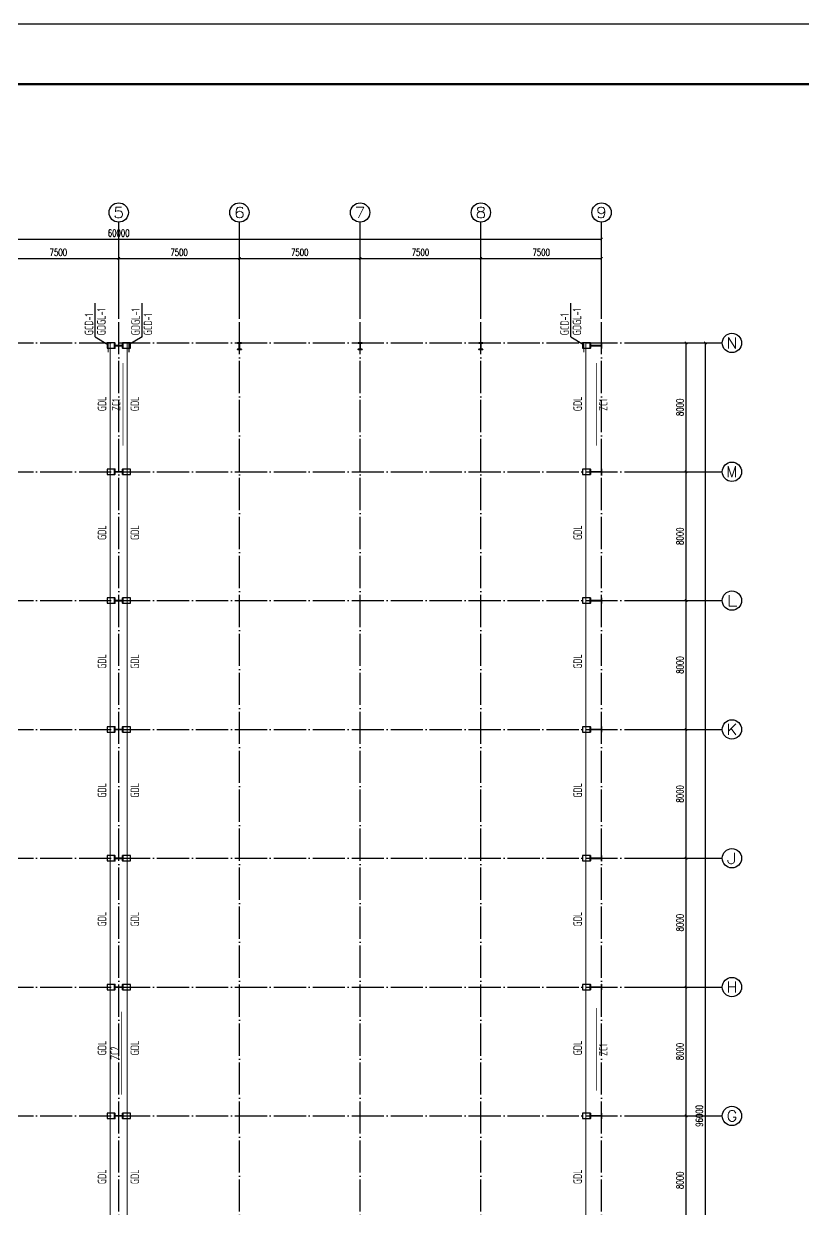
# Model space of a CAD drawing. Extents: x 14475413 to 15955882, y -732572 to -282951.
# Drawn here: x 15131626 to 15180062, y -540449 to -466825 of the extents above; entities that cross this region are included whole.
import ezdxf
from ezdxf.enums import TextEntityAlignment as Align

# ---------------------------------------------------------------- set-up
doc = ezdxf.new("R2010")
doc.units = 0
doc.header["$LTSCALE"] = 1000
doc.header["$MEASUREMENT"] = 0
doc.linetypes.add('DOTE', pattern=[2.42, 2, -0.2, 0.02, -0.2])
for name, color, linetype in [('220', 7, 'Continuous'), ('3T_WOOD', 21, 'Continuous'), ('AXIS', 3, 'Continuous'), ('AXIS_TEXT', 7, 'Continuous'), ('DIM_LEAD', 3, 'Continuous'), ('DOTE', 1, 'DOTE'), ('PUB_TEXT', 7, 'Continuous'), ('SURFACE', 6, 'Continuous'), ('TK', 4, 'Continuous'), ('次梁箍筋', 1, 'Continuous')]:
    doc.layers.add(name, color=color, linetype=linetype)
doc.layers.add('Pkpm_柱子', color=3, linetype='Continuous', lineweight=35)
doc.styles.add('_TCH_AXIS', font='COMPLEX', dxfattribs={"bigfont": 'GBCBIG'})
doc.styles.add('_TCH_DIM_T3', font='SIMPLEX', dxfattribs={"width": 0.705882, "bigfont": 'GBCBIG'})
doc.styles.add('COMPLEX', font='COMPLEX')
doc.styles.add('TSSD_Dimension', font='Tssdeng.shx', dxfattribs={"width": 0.7, "bigfont": 'hztxt.shx'})
doc.styles.add('TSSD_REIN', font='tssdeng.shx', dxfattribs={"width": 0.7, "bigfont": 'tssdchn.shx'})
doc.dimstyles.new('_TCH_ARCH&&150', dxfattribs={"dimtxt": 446.25, "dimasz": 150, "dimexe": 375, "dimexo": 450, "dimgap": 150, "dimtad": 1, "dimdec": 0, "dimzin": 0, "dimdsep": 46, "dimtxsty": '_TCH_DIM_T3', "dimblk": 'ARCHTICK', "dimcen": 0.09, "dimclrt": 7, "dimazin": 2, "dimtfac": 1, "dimtdec": 0, "dimtix": 1, "dimtmove": 2, "dimatfit": 3, "dimfxl": 0, "dimtolj": 1, "dimtzin": 0, "dimarcsym": 0})

# ---------------------------------------------------------------- blocks, each defined once
blk = doc.blocks.new('Q23Q3Q321Q321')
at = {"layer": 'Pkpm_柱子'}
for points in [[(15232831, -480432), (15232843, -480432), (15232843, -480592), (15233319, -480592), (15233319, -480432), (15233331, -480432), (15233331, -480762), (15233319, -480762), (15233319, -480602), (15232843, -480602), (15232843, -480762), (15232831, -480762)], [(15240706, -480432), (15240706, -480444), (15240586, -480444), (15240586, -480820), (15240706, -480820), (15240706, -480832), (15240456, -480832), (15240456, -480820), (15240576, -480820), (15240576, -480444), (15240456, -480444), (15240456, -480432)], [(15248206, -480432), (15248206, -480444), (15248086, -480444), (15248086, -480820), (15248206, -480820), (15248206, -480832), (15247956, -480832), (15247956, -480820), (15248076, -480820), (15248076, -480444), (15247956, -480444), (15247956, -480432)], [(15255706, -480432), (15255706, -480444), (15255586, -480444), (15255586, -480820), (15255706, -480820), (15255706, -480832), (15255456, -480832), (15255456, -480820), (15255576, -480820), (15255576, -480444), (15255456, -480444), (15255456, -480432)], [(15262381, -480432), (15262393, -480432), (15262393, -480592), (15263069, -480592), (15263069, -480432), (15263081, -480432), (15263081, -480762), (15263069, -480762), (15263069, -480602), (15262393, -480602), (15262393, -480762), (15262381, -480762)], [(15232831, -488267), (15232843, -488267), (15232843, -488427), (15233319, -488427), (15233319, -488267), (15233331, -488267), (15233331, -488597), (15233319, -488597), (15233319, -488437), (15232843, -488437), (15232843, -488597), (15232831, -488597)], [(15262381, -488267), (15262393, -488267), (15262393, -488427), (15263069, -488427), (15263069, -488267), (15263081, -488267), (15263081, -488597), (15263069, -488597), (15263069, -488437), (15262393, -488437), (15262393, -488597), (15262381, -488597)], [(15232831, -496267), (15232843, -496267), (15232843, -496427), (15233319, -496427), (15233319, -496267), (15233331, -496267), (15233331, -496597), (15233319, -496597), (15233319, -496437), (15232843, -496437), (15232843, -496597), (15232831, -496597)], [(15262381, -496267), (15262393, -496267), (15262393, -496427), (15263069, -496427), (15263069, -496267), (15263081, -496267), (15263081, -496597), (15263069, -496597), (15263069, -496437), (15262393, -496437), (15262393, -496597), (15262381, -496597)], [(15232831, -504267), (15232843, -504267), (15232843, -504427), (15233319, -504427), (15233319, -504267), (15233331, -504267), (15233331, -504597), (15233319, -504597), (15233319, -504437), (15232843, -504437), (15232843, -504597), (15232831, -504597)], [(15262381, -504267), (15262393, -504267), (15262393, -504427), (15263069, -504427), (15263069, -504267), (15263081, -504267), (15263081, -504597), (15263069, -504597), (15263069, -504437), (15262393, -504437), (15262393, -504597), (15262381, -504597)], [(15232831, -512267), (15232843, -512267), (15232843, -512427), (15233319, -512427), (15233319, -512267), (15233331, -512267), (15233331, -512597), (15233319, -512597), (15233319, -512437), (15232843, -512437), (15232843, -512597), (15232831, -512597)], [(15262381, -512267), (15262393, -512267), (15262393, -512427), (15263069, -512427), (15263069, -512267), (15263081, -512267), (15263081, -512597), (15263069, -512597), (15263069, -512437), (15262393, -512437), (15262393, -512597), (15262381, -512597)], [(15232831, -520267), (15232843, -520267), (15232843, -520427), (15233319, -520427), (15233319, -520267), (15233331, -520267), (15233331, -520597), (15233319, -520597), (15233319, -520437), (15232843, -520437), (15232843, -520597), (15232831, -520597)], [(15262381, -520267), (15262393, -520267), (15262393, -520427), (15263069, -520427), (15263069, -520267), (15263081, -520267), (15263081, -520597), (15263069, -520597), (15263069, -520437), (15262393, -520437), (15262393, -520597), (15262381, -520597)], [(15232831, -528267), (15232843, -528267), (15232843, -528427), (15233319, -528427), (15233319, -528267), (15233331, -528267), (15233331, -528597), (15233319, -528597), (15233319, -528437), (15232843, -528437), (15232843, -528597), (15232831, -528597)], [(15262381, -528267), (15262393, -528267), (15262393, -528427), (15263069, -528427), (15263069, -528267), (15263081, -528267), (15263081, -528597), (15263069, -528597), (15263069, -528437), (15262393, -528437), (15262393, -528597), (15262381, -528597)]]:
    blk.add_hatch(color=256, dxfattribs=at).paths.add_polyline_path(points)
for points in [[(15232831, -480432), (15232843, -480432), (15232843, -480592), (15233319, -480592), (15233319, -480432), (15233331, -480432), (15233331, -480762), (15233319, -480762), (15233319, -480602), (15232843, -480602), (15232843, -480762), (15232831, -480762)], [(15240706, -480432), (15240706, -480444), (15240586, -480444), (15240586, -480820), (15240706, -480820), (15240706, -480832), (15240456, -480832), (15240456, -480820), (15240576, -480820), (15240576, -480444), (15240456, -480444), (15240456, -480432)], [(15248206, -480432), (15248206, -480444), (15248086, -480444), (15248086, -480820), (15248206, -480820), (15248206, -480832), (15247956, -480832), (15247956, -480820), (15248076, -480820), (15248076, -480444), (15247956, -480444), (15247956, -480432)], [(15255706, -480432), (15255706, -480444), (15255586, -480444), (15255586, -480820), (15255706, -480820), (15255706, -480832), (15255456, -480832), (15255456, -480820), (15255576, -480820), (15255576, -480444), (15255456, -480444), (15255456, -480432)], [(15262381, -480432), (15262393, -480432), (15262393, -480592), (15263069, -480592), (15263069, -480432), (15263081, -480432), (15263081, -480762), (15263069, -480762), (15263069, -480602), (15262393, -480602), (15262393, -480762), (15262381, -480762)], [(15232831, -488267), (15232843, -488267), (15232843, -488427), (15233319, -488427), (15233319, -488267), (15233331, -488267), (15233331, -488597), (15233319, -488597), (15233319, -488437), (15232843, -488437), (15232843, -488597), (15232831, -488597)], [(15262381, -488267), (15262393, -488267), (15262393, -488427), (15263069, -488427), (15263069, -488267), (15263081, -488267), (15263081, -488597), (15263069, -488597), (15263069, -488437), (15262393, -488437), (15262393, -488597), (15262381, -488597)], [(15232831, -496267), (15232843, -496267), (15232843, -496427), (15233319, -496427), (15233319, -496267), (15233331, -496267), (15233331, -496597), (15233319, -496597), (15233319, -496437), (15232843, -496437), (15232843, -496597), (15232831, -496597)], [(15262381, -496267), (15262393, -496267), (15262393, -496427), (15263069, -496427), (15263069, -496267), (15263081, -496267), (15263081, -496597), (15263069, -496597), (15263069, -496437), (15262393, -496437), (15262393, -496597), (15262381, -496597)], [(15232831, -504267), (15232843, -504267), (15232843, -504427), (15233319, -504427), (15233319, -504267), (15233331, -504267), (15233331, -504597), (15233319, -504597), (15233319, -504437), (15232843, -504437), (15232843, -504597), (15232831, -504597)], [(15262381, -504267), (15262393, -504267), (15262393, -504427), (15263069, -504427), (15263069, -504267), (15263081, -504267), (15263081, -504597), (15263069, -504597), (15263069, -504437), (15262393, -504437), (15262393, -504597), (15262381, -504597)], [(15232831, -512267), (15232843, -512267), (15232843, -512427), (15233319, -512427), (15233319, -512267), (15233331, -512267), (15233331, -512597), (15233319, -512597), (15233319, -512437), (15232843, -512437), (15232843, -512597), (15232831, -512597)], [(15262381, -512267), (15262393, -512267), (15262393, -512427), (15263069, -512427), (15263069, -512267), (15263081, -512267), (15263081, -512597), (15263069, -512597), (15263069, -512437), (15262393, -512437), (15262393, -512597), (15262381, -512597)], [(15232831, -520267), (15232843, -520267), (15232843, -520427), (15233319, -520427), (15233319, -520267), (15233331, -520267), (15233331, -520597), (15233319, -520597), (15233319, -520437), (15232843, -520437), (15232843, -520597), (15232831, -520597)], [(15262381, -520267), (15262393, -520267), (15262393, -520427), (15263069, -520427), (15263069, -520267), (15263081, -520267), (15263081, -520597), (15263069, -520597), (15263069, -520437), (15262393, -520437), (15262393, -520597), (15262381, -520597)], [(15232831, -528267), (15232843, -528267), (15232843, -528427), (15233319, -528427), (15233319, -528267), (15233331, -528267), (15233331, -528597), (15233319, -528597), (15233319, -528437), (15232843, -528437), (15232843, -528597), (15232831, -528597)], [(15262381, -528267), (15262393, -528267), (15262393, -528427), (15263069, -528427), (15263069, -528267), (15263081, -528267), (15263081, -528597), (15263069, -528597), (15263069, -528437), (15262393, -528437), (15262393, -528597), (15262381, -528597)]]:
    blk.add_lwpolyline(points, close=True, dxfattribs=at)
blk = doc.blocks.new('GeYuanFrame_87403653', base_point=(20.09, 4.53))
at = {"layer": 'TK'}
blk.add_lwpolyline([(20.09, 4.53), (20.09, 598.53), (1071.09, 598.53), (1071.09, 4.53)], close=True, dxfattribs=at)
at = {"layer": 'TK', "const_width": 1}
blk.add_lwpolyline([(45.09, 588.53), (1061.09, 588.53), (1061.09, 14.53), (45.09, 14.53)], close=True, dxfattribs=at)
blk = doc.blocks.new('_AXISO')
blk.add_circle((0, 0), 0.5)
at = {"layer": 'AXIS_TEXT', "style": 'COMPLEX', "width": 1.041667}
blk.add_attdef('A', text='', height=0.56, dxfattribs=at).set_placement((-0.25, -0.28), (0.25, -0.28), align=Align.FIT)
blk = doc.blocks.new('_ArchTick')
at = {"color": 0, "linetype": 'ByBlock', "const_width": 0.4}
blk.add_lwpolyline([(-0.5, -0.5), (0.5, 0.5)], dxfattribs=at)
blk = doc.blocks.new('*D935')
at = {"layer": 'AXIS', "color": 0, "lineweight": -2}
for p, q in [((15169477, -486650), (15174352, -486650)), ((15173977, -582650), (15173977, -486650)), ((15169477, -582650), (15174352, -582650))]:
    blk.add_line(p, q, dxfattribs=at)
at = {"layer": 'Defpoints', "color": 0}
for p in [(15169027, -486650), (15173977, -486650), (15169027, -582650)]:
    blk.add_point(p, dxfattribs=at)
at = {"layer": 'AXIS', "color": 0, "lineweight": -2, "xscale": 150, "yscale": 150, "zscale": 150}
for p, rotation in [((15173977, -486650), 90), ((15173977, -582650), 270)]:
    blk.add_blockref('_ArchTick', p, dxfattribs=dict(at, rotation=rotation))
at = {"layer": 'AXIS', "color": 7, "insert": (15173604, -534650), "char_height": 446.2, "attachment_point": 5, "rotation": 90, "style": '_TCH_DIM_T3'}
blk.add_mtext('\\A1;96000', dxfattribs=at)
blk = doc.blocks.new('*D941')
at = {"layer": 'AXIS', "color": 0, "lineweight": -2}
for p, q in [((15169477, -534650), (15173152, -534650)), ((15172777, -542650), (15172777, -534650)), ((15169477, -542650), (15173152, -542650))]:
    blk.add_line(p, q, dxfattribs=at)
at = {"layer": 'Defpoints', "color": 0}
for p in [(15169027, -534650), (15172777, -534650), (15169027, -542650)]:
    blk.add_point(p, dxfattribs=at)
at = {"layer": 'AXIS', "color": 0, "lineweight": -2, "xscale": 150, "yscale": 150, "zscale": 150}
for p, rotation in [((15172777, -534650), 90), ((15172777, -542650), 270)]:
    blk.add_blockref('_ArchTick', p, dxfattribs=dict(at, rotation=rotation))
at = {"layer": 'AXIS', "color": 7, "insert": (15172404, -538650), "char_height": 446.2, "attachment_point": 5, "rotation": 90, "style": '_TCH_DIM_T3'}
blk.add_mtext('\\A1;8000', dxfattribs=at)
blk = doc.blocks.new('*D942')
at = {"layer": 'AXIS', "color": 0, "lineweight": -2}
for p, q in [((15169477, -526650), (15173152, -526650)), ((15172777, -534650), (15172777, -526650)), ((15169477, -534650), (15173152, -534650))]:
    blk.add_line(p, q, dxfattribs=at)
at = {"layer": 'Defpoints', "color": 0}
for p in [(15169027, -526650), (15172777, -526650), (15169027, -534650)]:
    blk.add_point(p, dxfattribs=at)
at = {"layer": 'AXIS', "color": 0, "lineweight": -2, "xscale": 150, "yscale": 150, "zscale": 150}
for p, rotation in [((15172777, -526650), 90), ((15172777, -534650), 270)]:
    blk.add_blockref('_ArchTick', p, dxfattribs=dict(at, rotation=rotation))
at = {"layer": 'AXIS', "color": 7, "insert": (15172404, -530650), "char_height": 446.2, "attachment_point": 5, "rotation": 90, "style": '_TCH_DIM_T3'}
blk.add_mtext('\\A1;8000', dxfattribs=at)
blk = doc.blocks.new('*D943')
at = {"layer": 'AXIS', "color": 0, "lineweight": -2}
for p, q in [((15169477, -518650), (15173152, -518650)), ((15172777, -526650), (15172777, -518650)), ((15169477, -526650), (15173152, -526650))]:
    blk.add_line(p, q, dxfattribs=at)
at = {"layer": 'Defpoints', "color": 0}
for p in [(15169027, -518650), (15172777, -518650), (15169027, -526650)]:
    blk.add_point(p, dxfattribs=at)
at = {"layer": 'AXIS', "color": 0, "lineweight": -2, "xscale": 150, "yscale": 150, "zscale": 150}
for p, rotation in [((15172777, -518650), 90), ((15172777, -526650), 270)]:
    blk.add_blockref('_ArchTick', p, dxfattribs=dict(at, rotation=rotation))
at = {"layer": 'AXIS', "color": 7, "insert": (15172404, -522650), "char_height": 446.2, "attachment_point": 5, "rotation": 90, "style": '_TCH_DIM_T3'}
blk.add_mtext('\\A1;8000', dxfattribs=at)
blk = doc.blocks.new('*D944')
at = {"layer": 'AXIS', "color": 0, "lineweight": -2}
for p, q in [((15169477, -510650), (15173152, -510650)), ((15172777, -518650), (15172777, -510650)), ((15169477, -518650), (15173152, -518650))]:
    blk.add_line(p, q, dxfattribs=at)
at = {"layer": 'Defpoints', "color": 0}
for p in [(15169027, -510650), (15172777, -510650), (15169027, -518650)]:
    blk.add_point(p, dxfattribs=at)
at = {"layer": 'AXIS', "color": 0, "lineweight": -2, "xscale": 150, "yscale": 150, "zscale": 150}
for p, rotation in [((15172777, -510650), 90), ((15172777, -518650), 270)]:
    blk.add_blockref('_ArchTick', p, dxfattribs=dict(at, rotation=rotation))
at = {"layer": 'AXIS', "color": 7, "insert": (15172404, -514650), "char_height": 446.2, "attachment_point": 5, "rotation": 90, "style": '_TCH_DIM_T3'}
blk.add_mtext('\\A1;8000', dxfattribs=at)
blk = doc.blocks.new('*D945')
at = {"layer": 'AXIS', "color": 0, "lineweight": -2}
for p, q in [((15169477, -502650), (15173152, -502650)), ((15172777, -510650), (15172777, -502650)), ((15169477, -510650), (15173152, -510650))]:
    blk.add_line(p, q, dxfattribs=at)
at = {"layer": 'Defpoints', "color": 0}
for p in [(15169027, -502650), (15172777, -502650), (15169027, -510650)]:
    blk.add_point(p, dxfattribs=at)
at = {"layer": 'AXIS', "color": 0, "lineweight": -2, "xscale": 150, "yscale": 150, "zscale": 150}
for p, rotation in [((15172777, -502650), 90), ((15172777, -510650), 270)]:
    blk.add_blockref('_ArchTick', p, dxfattribs=dict(at, rotation=rotation))
at = {"layer": 'AXIS', "color": 7, "insert": (15172404, -506650), "char_height": 446.2, "attachment_point": 5, "rotation": 90, "style": '_TCH_DIM_T3'}
blk.add_mtext('\\A1;8000', dxfattribs=at)
blk = doc.blocks.new('*D946')
at = {"layer": 'AXIS', "color": 0, "lineweight": -2}
for p, q in [((15169477, -494650), (15173152, -494650)), ((15172777, -502650), (15172777, -494650)), ((15169477, -502650), (15173152, -502650))]:
    blk.add_line(p, q, dxfattribs=at)
at = {"layer": 'Defpoints', "color": 0}
for p in [(15169027, -494650), (15172777, -494650), (15169027, -502650)]:
    blk.add_point(p, dxfattribs=at)
at = {"layer": 'AXIS', "color": 0, "lineweight": -2, "xscale": 150, "yscale": 150, "zscale": 150}
for p, rotation in [((15172777, -494650), 90), ((15172777, -502650), 270)]:
    blk.add_blockref('_ArchTick', p, dxfattribs=dict(at, rotation=rotation))
at = {"layer": 'AXIS', "color": 7, "insert": (15172404, -498650), "char_height": 446.2, "attachment_point": 5, "rotation": 90, "style": '_TCH_DIM_T3'}
blk.add_mtext('\\A1;8000', dxfattribs=at)
blk = doc.blocks.new('*D947')
at = {"layer": 'AXIS', "color": 0, "lineweight": -2}
for p, q in [((15169477, -486650), (15173152, -486650)), ((15172777, -494650), (15172777, -486650)), ((15169477, -494650), (15173152, -494650))]:
    blk.add_line(p, q, dxfattribs=at)
at = {"layer": 'Defpoints', "color": 0}
for p in [(15169027, -486650), (15172777, -486650), (15169027, -494650)]:
    blk.add_point(p, dxfattribs=at)
at = {"layer": 'AXIS', "color": 0, "lineweight": -2, "xscale": 150, "yscale": 150, "zscale": 150}
for p, rotation in [((15172777, -486650), 90), ((15172777, -494650), 270)]:
    blk.add_blockref('_ArchTick', p, dxfattribs=dict(at, rotation=rotation))
at = {"layer": 'AXIS', "color": 7, "insert": (15172404, -490650), "char_height": 446.2, "attachment_point": 5, "rotation": 90, "style": '_TCH_DIM_T3'}
blk.add_mtext('\\A1;8000', dxfattribs=at)
blk = doc.blocks.new('*D957')
at = {"layer": 'AXIS', "color": 0, "lineweight": -2}
for p, q in [((15107527, -484700), (15107527, -479825)), ((15167527, -484700), (15167527, -479825)), ((15107527, -480200), (15167527, -480200))]:
    blk.add_line(p, q, dxfattribs=at)
at = {"layer": 'Defpoints', "color": 0}
for p in [(15167527, -480200), (15107527, -485150), (15167527, -485150)]:
    blk.add_point(p, dxfattribs=at)
at = {"layer": 'AXIS', "color": 0, "lineweight": -2, "xscale": 150, "yscale": 150, "zscale": 150, "rotation": 180}
blk.add_blockref('_ArchTick', (15107527, -480200), dxfattribs=at)
at = {"layer": 'AXIS', "color": 0, "lineweight": -2, "xscale": 150, "yscale": 150, "zscale": 150}
blk.add_blockref('_ArchTick', (15167527, -480200), dxfattribs=at)
at = {"layer": 'AXIS', "color": 7, "insert": (15137527, -479827), "char_height": 446.2, "attachment_point": 5, "style": '_TCH_DIM_T3'}
blk.add_mtext('\\A1;60000', dxfattribs=at)
blk = doc.blocks.new('*D961')
at = {"layer": 'AXIS', "color": 0, "lineweight": -2}
for p, q in [((15130027, -484700), (15130027, -481025)), ((15130027, -481400), (15137527, -481400)), ((15137527, -484700), (15137527, -481025))]:
    blk.add_line(p, q, dxfattribs=at)
at = {"layer": 'Defpoints', "color": 0}
for p in [(15137527, -481400), (15130027, -485150), (15137527, -485150)]:
    blk.add_point(p, dxfattribs=at)
at = {"layer": 'AXIS', "color": 0, "lineweight": -2, "xscale": 150, "yscale": 150, "zscale": 150, "rotation": 180}
blk.add_blockref('_ArchTick', (15130027, -481400), dxfattribs=at)
at = {"layer": 'AXIS', "color": 0, "lineweight": -2, "xscale": 150, "yscale": 150, "zscale": 150}
blk.add_blockref('_ArchTick', (15137527, -481400), dxfattribs=at)
at = {"layer": 'AXIS', "color": 7, "insert": (15133777, -481027), "char_height": 446.2, "attachment_point": 5, "style": '_TCH_DIM_T3'}
blk.add_mtext('\\A1;7500', dxfattribs=at)
blk = doc.blocks.new('*D962')
at = {"layer": 'AXIS', "color": 0, "lineweight": -2}
for p, q in [((15137527, -484700), (15137527, -481025)), ((15137527, -481400), (15145027, -481400)), ((15145027, -484700), (15145027, -481025))]:
    blk.add_line(p, q, dxfattribs=at)
at = {"layer": 'Defpoints', "color": 0}
for p in [(15145027, -481400), (15137527, -485150), (15145027, -485150)]:
    blk.add_point(p, dxfattribs=at)
at = {"layer": 'AXIS', "color": 0, "lineweight": -2, "xscale": 150, "yscale": 150, "zscale": 150, "rotation": 180}
blk.add_blockref('_ArchTick', (15137527, -481400), dxfattribs=at)
at = {"layer": 'AXIS', "color": 0, "lineweight": -2, "xscale": 150, "yscale": 150, "zscale": 150}
blk.add_blockref('_ArchTick', (15145027, -481400), dxfattribs=at)
at = {"layer": 'AXIS', "color": 7, "insert": (15141277, -481027), "char_height": 446.2, "attachment_point": 5, "style": '_TCH_DIM_T3'}
blk.add_mtext('\\A1;7500', dxfattribs=at)
blk = doc.blocks.new('*D963')
at = {"layer": 'AXIS', "color": 0, "lineweight": -2}
for p, q in [((15145027, -484700), (15145027, -481025)), ((15145027, -481400), (15152527, -481400)), ((15152527, -484700), (15152527, -481025))]:
    blk.add_line(p, q, dxfattribs=at)
at = {"layer": 'Defpoints', "color": 0}
for p in [(15152527, -481400), (15145027, -485150), (15152527, -485150)]:
    blk.add_point(p, dxfattribs=at)
at = {"layer": 'AXIS', "color": 0, "lineweight": -2, "xscale": 150, "yscale": 150, "zscale": 150, "rotation": 180}
blk.add_blockref('_ArchTick', (15145027, -481400), dxfattribs=at)
at = {"layer": 'AXIS', "color": 0, "lineweight": -2, "xscale": 150, "yscale": 150, "zscale": 150}
blk.add_blockref('_ArchTick', (15152527, -481400), dxfattribs=at)
at = {"layer": 'AXIS', "color": 7, "insert": (15148777, -481027), "char_height": 446.2, "attachment_point": 5, "style": '_TCH_DIM_T3'}
blk.add_mtext('\\A1;7500', dxfattribs=at)
blk = doc.blocks.new('*D964')
at = {"layer": 'AXIS', "color": 0, "lineweight": -2}
for p, q in [((15152527, -484700), (15152527, -481025)), ((15152527, -481400), (15160027, -481400)), ((15160027, -484700), (15160027, -481025))]:
    blk.add_line(p, q, dxfattribs=at)
at = {"layer": 'Defpoints', "color": 0}
for p in [(15160027, -481400), (15152527, -485150), (15160027, -485150)]:
    blk.add_point(p, dxfattribs=at)
at = {"layer": 'AXIS', "color": 0, "lineweight": -2, "xscale": 150, "yscale": 150, "zscale": 150, "rotation": 180}
blk.add_blockref('_ArchTick', (15152527, -481400), dxfattribs=at)
at = {"layer": 'AXIS', "color": 0, "lineweight": -2, "xscale": 150, "yscale": 150, "zscale": 150}
blk.add_blockref('_ArchTick', (15160027, -481400), dxfattribs=at)
at = {"layer": 'AXIS', "color": 7, "insert": (15156277, -481027), "char_height": 446.2, "attachment_point": 5, "style": '_TCH_DIM_T3'}
blk.add_mtext('\\A1;7500', dxfattribs=at)
blk = doc.blocks.new('*D965')
at = {"layer": 'AXIS', "color": 0, "lineweight": -2}
for p, q in [((15160027, -484700), (15160027, -481025)), ((15160027, -481400), (15167527, -481400)), ((15167527, -484700), (15167527, -481025))]:
    blk.add_line(p, q, dxfattribs=at)
at = {"layer": 'Defpoints', "color": 0}
for p in [(15167527, -481400), (15160027, -485150), (15167527, -485150)]:
    blk.add_point(p, dxfattribs=at)
at = {"layer": 'AXIS', "color": 0, "lineweight": -2, "xscale": 150, "yscale": 150, "zscale": 150, "rotation": 180}
blk.add_blockref('_ArchTick', (15160027, -481400), dxfattribs=at)
at = {"layer": 'AXIS', "color": 0, "lineweight": -2, "xscale": 150, "yscale": 150, "zscale": 150}
blk.add_blockref('_ArchTick', (15167527, -481400), dxfattribs=at)
at = {"layer": 'AXIS', "color": 7, "insert": (15163777, -481027), "char_height": 446.2, "attachment_point": 5, "style": '_TCH_DIM_T3'}
blk.add_mtext('\\A1;7500', dxfattribs=at)

msp = doc.modelspace()

# ---------------------------------------------------------------- linework, layer by layer
at = {"layer": '3T_WOOD', "ltscale": 0.5}
for p, q in [((15136801.8, -486979.8), (15137276.8, -486979.8)), ((15137776.8, -486979.8), (15138251.8, -486979.8)), ((15166351.8, -486979.8), (15166826.8, -486979.8)), ((15136801.8, -494814.8), (15137276.8, -494814.8)), ((15137776.8, -494814.8), (15138251.8, -494814.8)), ((15166351.8, -494814.8), (15166826.8, -494814.8)), ((15136801.8, -502814.8), (15137276.8, -502814.8)), ((15137776.8, -502814.8), (15138251.8, -502814.8)), ((15166351.8, -502814.8), (15166826.8, -502814.8)), ((15136801.8, -510814.8), (15137276.8, -510814.8)), ((15137776.8, -510814.8), (15138251.8, -510814.8)), ((15166351.8, -510814.8), (15166826.8, -510814.8)), ((15136801.8, -518814.8), (15137276.8, -518814.8)), ((15137776.8, -518814.8), (15138251.8, -518814.8)), ((15166351.8, -518814.8), (15166826.8, -518814.8)), ((15136801.8, -526814.8), (15137276.8, -526814.8)), ((15137776.8, -526814.8), (15138251.8, -526814.8)), ((15166351.8, -526814.8), (15166826.8, -526814.8)), ((15136801.8, -534814.8), (15137276.8, -534814.8)), ((15137776.8, -534814.8), (15138251.8, -534814.8)), ((15166351.8, -534814.8), (15166826.8, -534814.8))]:
    msp.add_line(p, q, dxfattribs=at)
for points in [[(15137276.8, -486649.8), (15136801.8, -486649.8), (15136801.8, -486979.8), (15137276.8, -486979.8)], [(15138251.8, -486649.8), (15137776.8, -486649.8), (15137776.8, -486979.8), (15138251.8, -486979.8)], [(15166826.8, -486649.8), (15166351.8, -486649.8), (15166351.8, -486979.8), (15166826.8, -486979.8)], [(15137276.8, -494484.8), (15136801.8, -494484.8), (15136801.8, -494814.8), (15137276.8, -494814.8)], [(15138251.8, -494484.8), (15137776.8, -494484.8), (15137776.8, -494814.8), (15138251.8, -494814.8)], [(15166826.8, -494484.8), (15166351.8, -494484.8), (15166351.8, -494814.8), (15166826.8, -494814.8)], [(15137276.8, -502484.8), (15136801.8, -502484.8), (15136801.8, -502814.8), (15137276.8, -502814.8)], [(15138251.8, -502484.8), (15137776.8, -502484.8), (15137776.8, -502814.8), (15138251.8, -502814.8)], [(15166826.8, -502484.8), (15166351.8, -502484.8), (15166351.8, -502814.8), (15166826.8, -502814.8)], [(15137276.8, -510484.8), (15136801.8, -510484.8), (15136801.8, -510814.8), (15137276.8, -510814.8)], [(15138251.8, -510484.8), (15137776.8, -510484.8), (15137776.8, -510814.8), (15138251.8, -510814.8)], [(15166826.8, -510484.8), (15166351.8, -510484.8), (15166351.8, -510814.8), (15166826.8, -510814.8)], [(15137276.8, -518484.8), (15136801.8, -518484.8), (15136801.8, -518814.8), (15137276.8, -518814.8)], [(15138251.8, -518484.8), (15137776.8, -518484.8), (15137776.8, -518814.8), (15138251.8, -518814.8)], [(15166826.8, -518484.8), (15166351.8, -518484.8), (15166351.8, -518814.8), (15166826.8, -518814.8)], [(15137276.8, -526484.8), (15136801.8, -526484.8), (15136801.8, -526814.8), (15137276.8, -526814.8)], [(15138251.8, -526484.8), (15137776.8, -526484.8), (15137776.8, -526814.8), (15138251.8, -526814.8)], [(15166826.8, -526484.8), (15166351.8, -526484.8), (15166351.8, -526814.8), (15166826.8, -526814.8)], [(15137276.8, -534484.8), (15136801.8, -534484.8), (15136801.8, -534814.8), (15137276.8, -534814.8)], [(15138251.8, -534484.8), (15137776.8, -534484.8), (15137776.8, -534814.8), (15138251.8, -534814.8)], [(15166826.8, -534484.8), (15166351.8, -534484.8), (15166351.8, -534814.8), (15166826.8, -534814.8)]]:
    msp.add_lwpolyline(points, close=True, dxfattribs=at)
at = {"layer": 'AXIS'}
for p, q in [((15137526.8, -485149.8), (15137526.8, -479149.8)), ((15145026.8, -485149.8), (15145026.8, -479149.8)), ((15152526.8, -485149.8), (15152526.8, -479149.8)), ((15160026.8, -485149.8), (15160026.8, -479149.8)), ((15167526.8, -485149.8), (15167526.8, -479149.8)), ((15169026.8, -486649.8), (15175026.8, -486649.8)), ((15169026.8, -494649.8), (15175026.8, -494649.8)), ((15169026.8, -502649.8), (15175026.8, -502649.8)), ((15169026.8, -510649.8), (15175026.8, -510649.8)), ((15169026.8, -518649.8), (15175026.8, -518649.8)), ((15169026.8, -526649.8), (15175026.8, -526649.8)), ((15169026.8, -534649.8), (15175026.8, -534649.8))]:
    msp.add_line(p, q, dxfattribs=at)
at = {"layer": 'DIM_LEAD', "color": 3, "const_width": 50}
for points in [[(15137796.8, -487887.2), (15137796.8, -493031)], [(15167208.9, -487887.2), (15167208.9, -493031)], [(15137716.9, -528181.2), (15137716.9, -533325)], [(15167208.9, -527941.8), (15167208.9, -533085.6)]]:
    msp.add_lwpolyline(points, dxfattribs=at)
at = {"layer": 'DOTE'}
for p, q in [((15137526.8, -584149.8), (15137526.8, -485149.8)), ((15145026.8, -584149.8), (15145026.8, -485149.8)), ((15152526.8, -584149.8), (15152526.8, -485149.8)), ((15160026.8, -584149.8), (15160026.8, -485149.8)), ((15167526.8, -584149.8), (15167526.8, -485149.8)), ((15106026.8, -486649.8), (15169026.8, -486649.8)), ((15106026.8, -494649.8), (15169026.8, -494649.8)), ((15106026.8, -502649.8), (15169026.8, -502649.8)), ((15106026.8, -510649.8), (15169026.8, -510649.8)), ((15106026.8, -518649.8), (15169026.8, -518649.8)), ((15106026.8, -526649.8), (15169026.8, -526649.8)), ((15106026.8, -534649.8), (15169026.8, -534649.8))]:
    msp.add_line(p, q, dxfattribs=at)
at = {"layer": 'SURFACE'}
for p, q in [((15136066.8, -486271), (15136066.8, -484186.8)), ((15138978.8, -486271), (15138978.8, -484186.8)), ((15165616.8, -486271), (15165616.8, -484186.8))]:
    msp.add_line(p, q, dxfattribs=at)
for points in [[(15136066.8, -486271), (15136857.2, -486750.6)], [(15138978.8, -486271), (15138188.5, -486750.6)], [(15165616.8, -486271), (15166407.2, -486750.6)]]:
    msp.add_lwpolyline(points, dxfattribs=at)
at = {"layer": '次梁箍筋', "color": 6, "linetype": 'DOTE', "const_width": 75}
for points in [[(15136873.8, -487231.4), (15136873.8, -486649.8)], [(15137001.5, -486649.8), (15137001.5, -582649.8)], [(15138051.8, -486649.8), (15138051.8, -582649.8)], [(15138171.8, -487231.4), (15138171.8, -486639.8)], [(15166423.8, -487231.4), (15166423.8, -486649.8)], [(15166551.5, -486649.8), (15166551.5, -582649.8)]]:
    msp.add_lwpolyline(points, dxfattribs=at)

# ---------------------------------------------------------------- block references
at = {"xscale": 150, "yscale": 150, "zscale": 150, "rotation": 270}
msp.add_blockref('GeYuanFrame_87403653', (15092976.8, -466825.4), dxfattribs=at)
msp.add_blockref('Q23Q3Q321Q321', (-95554.4, -6218.2))
at = {"layer": 'AXIS'}
ref = msp.add_blockref('_AXISO', (15137526.8, -478549.8), dxfattribs=dict(at, xscale=1200, yscale=1200, zscale=1200))
ref.add_attrib('A', '5', dxfattribs={"layer": 'AXIS_TEXT', "ltscale": 0.5, "height": 678.8, "style": '_TCH_AXIS', "width": 1.5}).set_placement((15137187.4, -478889.2), (15137866.2, -478889.2), align=Align.FIT)
ref = msp.add_blockref('_AXISO', (15145026.8, -478549.8), dxfattribs=dict(at, xscale=1200, yscale=1200, zscale=1200))
ref.add_attrib('A', '6', dxfattribs={"layer": 'AXIS_TEXT', "ltscale": 0.5, "height": 678.8, "style": '_TCH_AXIS', "width": 1.5}).set_placement((15144687.4, -478889.2), (15145366.2, -478889.2), align=Align.FIT)
ref = msp.add_blockref('_AXISO', (15152526.8, -478549.8), dxfattribs=dict(at, xscale=1200, yscale=1200, zscale=1200))
ref.add_attrib('A', '7', dxfattribs={"layer": 'AXIS_TEXT', "ltscale": 0.5, "height": 678.8, "style": '_TCH_AXIS', "width": 1.5}).set_placement((15152187.4, -478889.2), (15152866.2, -478889.2), align=Align.FIT)
ref = msp.add_blockref('_AXISO', (15160026.8, -478549.8), dxfattribs=dict(at, xscale=1200, yscale=1200, zscale=1200))
ref.add_attrib('A', '8', dxfattribs={"layer": 'AXIS_TEXT', "ltscale": 0.5, "height": 678.8, "style": '_TCH_AXIS', "width": 1.5}).set_placement((15159687.4, -478889.2), (15160366.2, -478889.2), align=Align.FIT)
ref = msp.add_blockref('_AXISO', (15167526.8, -478549.8), dxfattribs=dict(at, xscale=1200, yscale=1200, zscale=1200))
ref.add_attrib('A', '9', dxfattribs={"layer": 'AXIS_TEXT', "ltscale": 0.5, "height": 678.8, "style": '_TCH_AXIS', "width": 1.5}).set_placement((15167187.4, -478889.2), (15167866.2, -478889.2), align=Align.FIT)
ref = msp.add_blockref('_AXISO', (15175626.8, -486649.8), dxfattribs=dict(at, xscale=1200, yscale=1200, zscale=1200))
ref.add_attrib('A', 'N', dxfattribs={"layer": 'AXIS_TEXT', "ltscale": 0.5, "height": 678.8, "style": '_TCH_AXIS', "width": 1.105263}).set_placement((15175287.4, -486989.2), (15175966.2, -486989.2), align=Align.FIT)
ref = msp.add_blockref('_AXISO', (15175626.8, -494649.8), dxfattribs=dict(at, xscale=1200, yscale=1200, zscale=1200))
ref.add_attrib('A', 'M', dxfattribs={"layer": 'AXIS_TEXT', "ltscale": 0.5, "height": 678.8, "style": '_TCH_AXIS'}).set_placement((15175287.4, -494989.2), (15175966.2, -494989.2), align=Align.FIT)
ref = msp.add_blockref('_AXISO', (15175626.8, -502649.8), dxfattribs=dict(at, xscale=1200, yscale=1200, zscale=1200))
ref.add_attrib('A', 'L', dxfattribs={"layer": 'AXIS_TEXT', "ltscale": 0.5, "height": 678.8, "style": '_TCH_AXIS', "width": 1.4}).set_placement((15175287.4, -502989.2), (15175966.2, -502989.2), align=Align.FIT)
ref = msp.add_blockref('_AXISO', (15175626.8, -510649.8), dxfattribs=dict(at, xscale=1200, yscale=1200, zscale=1200))
ref.add_attrib('A', 'K', dxfattribs={"layer": 'AXIS_TEXT', "ltscale": 0.5, "height": 678.8, "style": '_TCH_AXIS', "width": 1.105263}).set_placement((15175287.4, -510989.2), (15175966.2, -510989.2), align=Align.FIT)
ref = msp.add_blockref('_AXISO', (15175626.8, -518649.8), dxfattribs=dict(at, xscale=1200, yscale=1200, zscale=1200))
ref.add_attrib('A', 'J', dxfattribs={"layer": 'AXIS_TEXT', "ltscale": 0.5, "height": 678.8, "style": '_TCH_AXIS', "width": 1.909091}).set_placement((15175287.4, -518989.2), (15175966.2, -518989.2), align=Align.FIT)
ref = msp.add_blockref('_AXISO', (15175626.8, -526649.8), dxfattribs=dict(at, xscale=1200, yscale=1200, zscale=1200))
ref.add_attrib('A', 'H', dxfattribs={"layer": 'AXIS_TEXT', "ltscale": 0.5, "height": 678.8, "style": '_TCH_AXIS', "width": 1.05}).set_placement((15175287.4, -526989.2), (15175966.2, -526989.2), align=Align.FIT)
ref = msp.add_blockref('_AXISO', (15175626.8, -534649.8), dxfattribs=dict(at, xscale=1200, yscale=1200, zscale=1200))
ref.add_attrib('A', 'G', dxfattribs={"layer": 'AXIS_TEXT', "ltscale": 0.5, "height": 678.8, "style": '_TCH_AXIS', "width": 1.166667}).set_placement((15175287.4, -534989.2), (15175966.2, -534989.2), align=Align.FIT)

# ---------------------------------------------------------------- texts
at = {"layer": '220', "style": 'TSSD_REIN', "width": 0.7}
for s, p in [('GCD-1', (15135944, -486168.2)), ('GDGL-1', (15136712.6, -486171.2)), ('GDGL-1', (15138837.9, -486171.2)), ('GCD-1', (15139606.4, -486168.2)), ('GCD-1', (15165494, -486168.2)), ('GDGL-1', (15166262.6, -486171.2)), ('GDL', (15136754.9, -490885)), ('GDL', (15138795.5, -490885)), ('GDL', (15166304.9, -490885)), ('GDL', (15136754.9, -498885)), ('GDL', (15138795.5, -498885)), ('GDL', (15166304.9, -498885)), ('GDL', (15136754.9, -506885)), ('GDL', (15138795.5, -506885)), ('GDL', (15166304.9, -506885)), ('GDL', (15136754.9, -514885)), ('GDL', (15138795.5, -514885)), ('GDL', (15166304.9, -514885)), ('GDL', (15136754.9, -522885)), ('GDL', (15138795.5, -522885)), ('GDL', (15166304.9, -522885)), ('GDL', (15136754.9, -530885)), ('GDL', (15138795.5, -530885)), ('GDL', (15166304.9, -530885)), ('GDL', (15136754.9, -538885)), ('GDL', (15138795.5, -538885)), ('GDL', (15166304.9, -538885))]:
    msp.add_text(s, height=525, rotation=90, dxfattribs=at).set_placement(p)
at = {"layer": 'PUB_TEXT', "style": 'TSSD_Dimension', "width": 0.7}
for s, p in [('ZC1', (15137632.3, -490863.7)), ('ZC1', (15167892.4, -490863.7)), ('ZC2', (15137552.4, -531157.7)), ('ZC1', (15167892.4, -530918.3))]:
    msp.add_text(s, height=525, rotation=90, dxfattribs=at).set_placement(p)

# ---------------------------------------------------------------- dimensions: what is measured, and where the dimension line sits
at = {"layer": 'AXIS'}
for p1, p2, distance, text, picture, middle in [((15107526.8, -485149.8), (15167526.8, -485149.8), 4950, '60000', '*D957', (15137526.8, -479826.6)), ((15130026.8, -485149.8), (15137526.8, -485149.8), 3750, '7500', '*D961', (15133776.8, -481026.6)), ((15137526.8, -485149.8), (15145026.8, -485149.8), 3750, '7500', '*D962', (15141276.8, -481026.6)), ((15145026.8, -485149.8), (15152526.8, -485149.8), 3750, '7500', '*D963', (15148776.8, -481026.6)), ((15152526.8, -485149.8), (15160026.8, -485149.8), 3750, '7500', '*D964', (15156276.8, -481026.6)), ((15160026.8, -485149.8), (15167526.8, -485149.8), 3750, '7500', '*D965', (15163776.8, -481026.6)), ((15169026.8, -582649.8), (15169026.8, -486649.8), -4950, '96000', '*D935', (15173603.7, -534649.8)), ((15169026.8, -494649.8), (15169026.8, -486649.8), -3750, '8000', '*D947', (15172403.7, -490649.8)), ((15169026.8, -502649.8), (15169026.8, -494649.8), -3750, '8000', '*D946', (15172403.7, -498649.8)), ((15169026.8, -510649.8), (15169026.8, -502649.8), -3750, '8000', '*D945', (15172403.7, -506649.8)), ((15169026.8, -518649.8), (15169026.8, -510649.8), -3750, '8000', '*D944', (15172403.7, -514649.8)), ((15169026.8, -526649.8), (15169026.8, -518649.8), -3750, '8000', '*D943', (15172403.7, -522649.8)), ((15169026.8, -534649.8), (15169026.8, -526649.8), -3750, '8000', '*D942', (15172403.7, -530649.8)), ((15169026.8, -542649.8), (15169026.8, -534649.8), -3750, '8000', '*D941', (15172403.7, -538649.8))]:
    dim = msp.add_aligned_dim(p1=p1, p2=p2, distance=distance, text=text, dimstyle='_TCH_ARCH&&150', dxfattribs=at)
    dim.commit()
    dim.dimension.update_dxf_attribs({"geometry": picture, "text_midpoint": middle})

doc.saveas('drawing.dxf')
